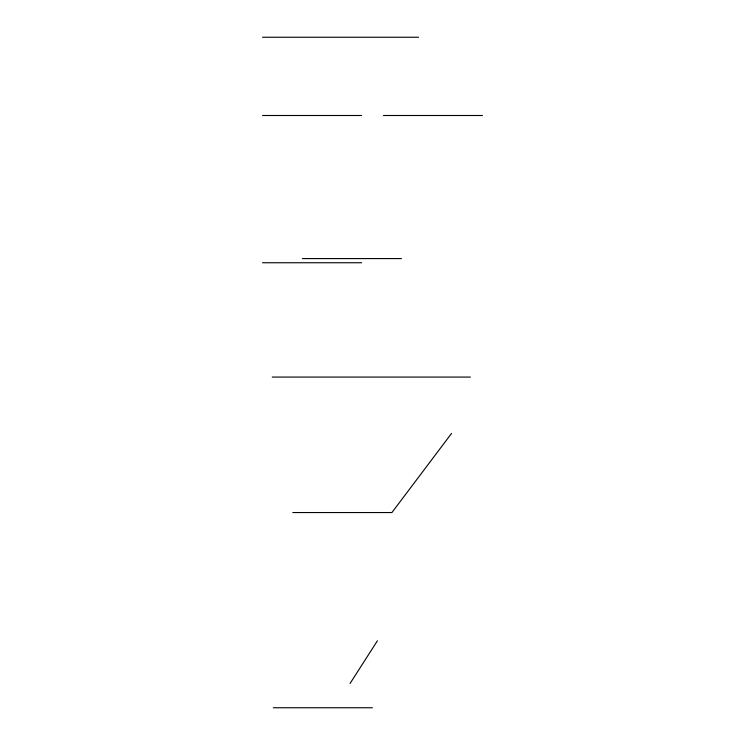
<?xml version="1.0" encoding="UTF-8"?>
<svg xmlns="http://www.w3.org/2000/svg" width="745" height="745" viewBox="0 0 745 745"><rect width="100%" height="100%" fill="white"/><g stroke="black" fill="none" stroke-linecap="round" stroke-linejoin="round"><path stroke-width="1.12" d="M350.029 683.51L377.417 640.784M451.554 433.422L391.917 512.551L292.832 512.551M262.529 37.25L418.569 37.25M262.529 115.503L361.623 115.503M383.377 115.503L482.471 115.503M302.349 258.58L401.443 258.58M262.529 262.743L361.623 262.743M272.251 377.072L470.421 377.072M273.313 707.75L372.398 707.75"/></g></svg>
